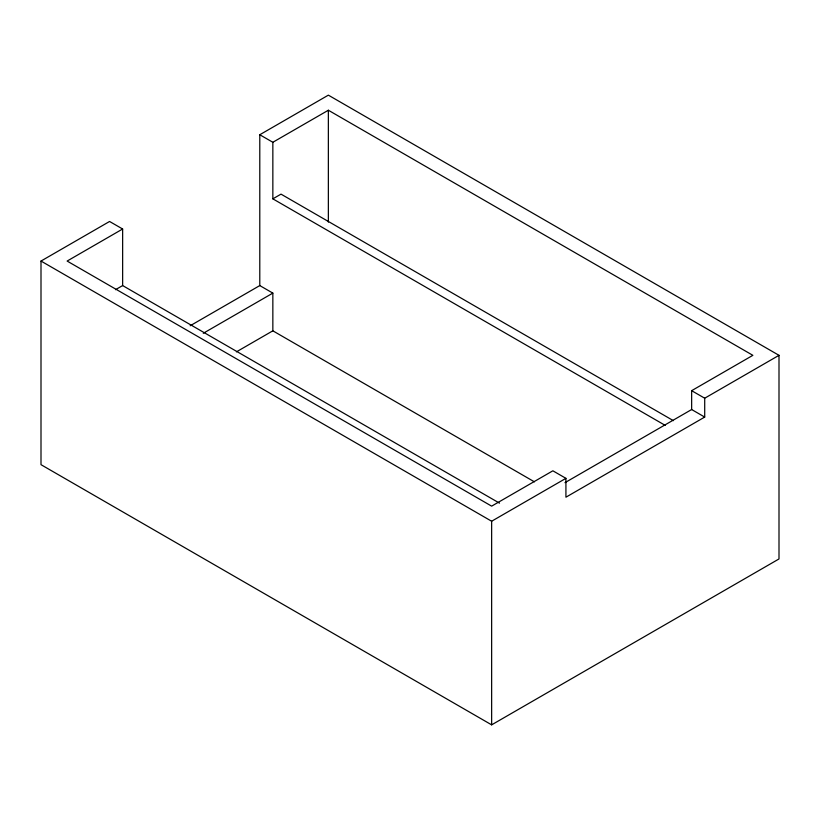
<?xml version="1.0" encoding="UTF-8"?>
<svg xmlns="http://www.w3.org/2000/svg" width="820" height="820" viewBox="0 0 820 820"><rect width="100%" height="100%" fill="white"/><g stroke="black" fill="none" stroke-linecap="round" stroke-linejoin="round"><path stroke-width="1.23" d="M190.199 325.745L259.786 285.575L259.786 134.746L328.359 95.151L779 355.327L779 558.943L491.641 724.849L41 464.673L41 261.057L109.572 221.472L122.641 229.005L122.641 285.565L499.493 503.142M122.641 229.005L67.127 261.057L491.641 506.145L552.864 470.803L565.923 478.337L565.923 497.197L704.708 417.072L704.708 398.212L779 355.327M259.786 134.746L272.845 142.28L328.359 110.239L752.873 355.327L691.649 390.679L691.649 409.529L564.98 482.662M115.497 289.696L122.641 285.565M272.845 142.28L272.845 198.84L281.014 194.135L673.384 420.66M203.268 333.289L272.845 293.109L272.845 330.819L534.425 481.842M236.406 351.862L272.845 330.819M41 261.057L491.641 521.233L565.923 478.337M691.649 390.679L704.708 398.212M691.649 409.529L704.708 417.072M272.845 198.84L665.215 425.375M259.786 285.575L272.845 293.109M491.641 521.233L491.641 724.849M328.359 110.239L328.359 222.087"/></g></svg>
